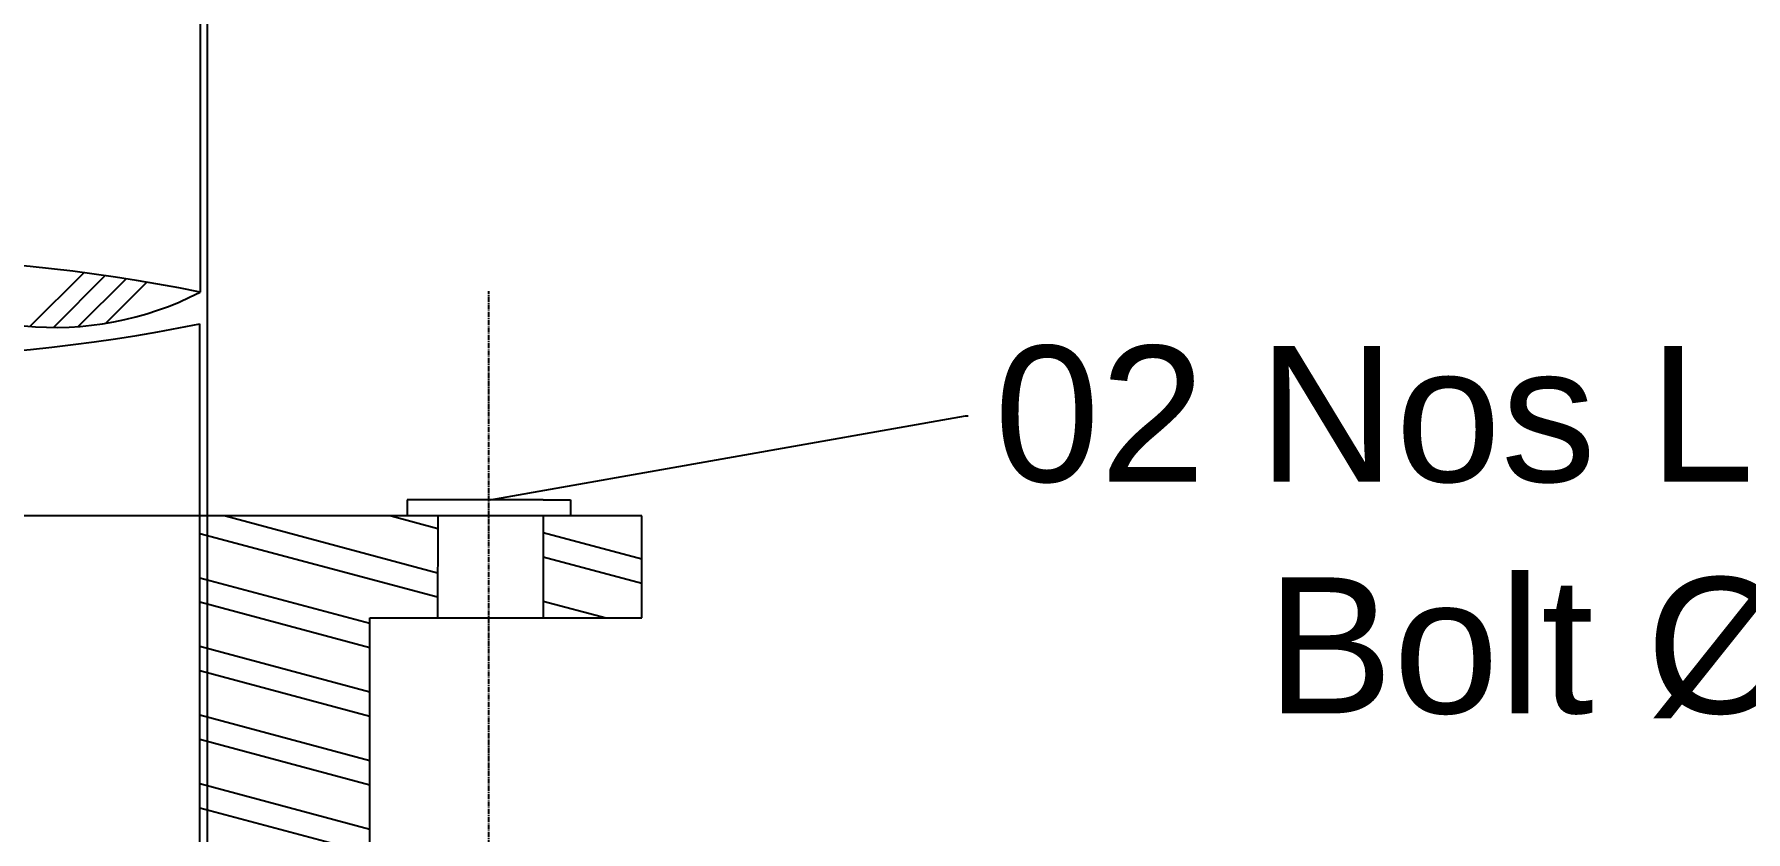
# Model space of a CAD drawing. Header units: millimetres. Extents: x 9612 to 23319, y 1863 to 14354.
# Drawn here: x 11707.1 to 11958.8, y 8261.7 to 8379.1 of the extents above; entities that cross this region are included whole.
import ezdxf

# ---------------------------------------------------------------- set-up
doc = ezdxf.new("R2010")
doc.units = ezdxf.units.MM
doc.header["$MEASUREMENT"] = 0
doc.linetypes.add('CENTER2', pattern=[1.125, 0.75, -0.125, 0.125, -0.125])
doc.styles.get("Standard").update_dxf_attribs({"font": 'arial.ttf'})

# ---------------------------------------------------------------- blocks, each defined once
blk = doc.blocks.new('ijkkkkkkkkk')
at = {"linetype": 'Continuous'}
h = blk.add_hatch(dxfattribs=at)
h.set_pattern_fill('ANSI34', color=256, scale=24.083545)
h.set_pattern_definition([(44.98855, (-8721.785, -2572.492), (-10.64352, 10.639266), []), (44.98855, (-8718.237, -2572.492), (-10.64352, 10.639266), []), (44.98855, (-8714.689, -2572.492), (-10.64352, 10.639266), []), (44.98855, (-8711.141, -2572.492), (-10.64352, 10.639266), [])])
edge = h.paths.add_edge_path()
edge.add_ellipse((1205.94232, 141.63868), major_axis=(253.37887, 0), ratio=0.9996004, start_angle=78.5788137, end_angle=89.9797515)
edge.add_ellipse((1234.90316, 430.61566), major_axis=(45.92403, 0), ratio=0.9996004, start_angle=231.0475508, end_angle=297.5110144)
h = blk.add_hatch()
h.set_pattern_fill('STEEL', color=256, scale=93.6, angle=120)
h.set_pattern_definition([(165, (-1428.017, 1135.7), (-2.523486, -9.417777), []), (165, (-1432.239, 1133.262), (-2.523486, -9.417777), [])])
h.paths.add_polyline_path([(1156.09956, 356.95932), (1121.59956, 356.95932), (1121.59956, 341.95932), (1131.09445, 341.95932), (1131.09445, 306.67291), (1156.09956, 306.67291)])
h.paths.add_polyline_path([(1105.59956, 356.95932), (1091.09956, 356.95932), (1091.09956, 341.95932), (1105.59956, 341.95932)])
h.paths.add_polyline_path([(1281.10466, 341.95932), (1291.02514, 341.95932), (1291.09956, 356.95932), (1256.09956, 356.95932), (1256.09956, 306.67291), (1281.10466, 306.67291)])
h.paths.add_polyline_path([(1321.09956, 356.95932), (1306.59956, 356.95932), (1306.59956, 341.95932), (1321.09956, 341.95932)])
for p, q in [((1257.22988, -1041.89229), (1257.22988, 739.71136)), ((1290.59956, 359.30603), (1286.59956, 359.30603)), ((1286.59956, 359.30603), (1286.59956, 356.95932)), ((1306.59956, 359.30603), (1290.59956, 359.30603)), ((1306.59956, 359.30603), (1310.59956, 359.30603)), ((1310.59956, 359.30603), (1310.59956, 356.95932)), ((1321.09956, 356.95932), (1091.09956, 356.95932)), ((1291.09956, 356.95932), (1291.02514, 341.95932)), ((1306.59956, 356.95932), (1306.59956, 341.95932)), ((1281.10466, 341.95932), (1321.09956, 341.95932)), ((1281.10466, 306.67291), (1281.10466, 341.95932))]:
    blk.add_line(p, q)
for p, q in [((1256.11635, 464.45826), (1256.11635, 389.9009)), ((1256.09956, -44.60671), (1256.09956, 385.22296)), ((1321.09956, 356.95932), (1261.09956, 356.95932)), ((1321.09956, 341.95932), (1321.09956, 356.95932))]:
    blk.add_line(p, q, dxfattribs=at)
at = {"linetype": 'CENTER2'}
blk.add_line((1298.59956, 247.81893), (1298.59956, 390.05275), dxfattribs=at)
at = {"linetype": 'ByBlock', "lineweight": -2}
for p, q in [((1298.77682, 359.33728), (1368.71276, 371.66539)), ((1368.71276, 371.66539), (1369.07276, 371.66539))]:
    blk.add_line(p, q, dxfattribs=at)
at = {"linetype": 'Continuous'}
for centre, major_axis, start_param, end_param in [((1205.94232, 141.63868), (253.37887, 0), 1.371459022, 1.770133632), ((1234.90316, 430.61566), (45.92403, 0), 4.030030634, 5.192546762)]:
    blk.add_ellipse(centre, major_axis=major_axis, ratio=0.9996004, start_param=start_param, end_param=end_param, dxfattribs=at)
blk.add_ellipse((1206.09956, 632.72296), major_axis=(178.54446, 178.54446), ratio=1, start_param=3.727653512, end_param=4.126328122)
blk.add_solid([(1298.78203, 359.30773), (1298.59956, 359.30603), (1298.77161, 359.36682)])
for s, p in [('02 Nos Lock', (1372.91314, 361.98599)), ('Bolt Ø 16', (1412.96771, 327.91596))]:
    blk.add_text(s, height=20).set_placement(p)

msp = doc.modelspace()

# ---------------------------------------------------------------- block references
msp.add_blockref('ijkkkkkkkkk', (10475.34511, 7951.25402))

doc.saveas('drawing.dxf')
